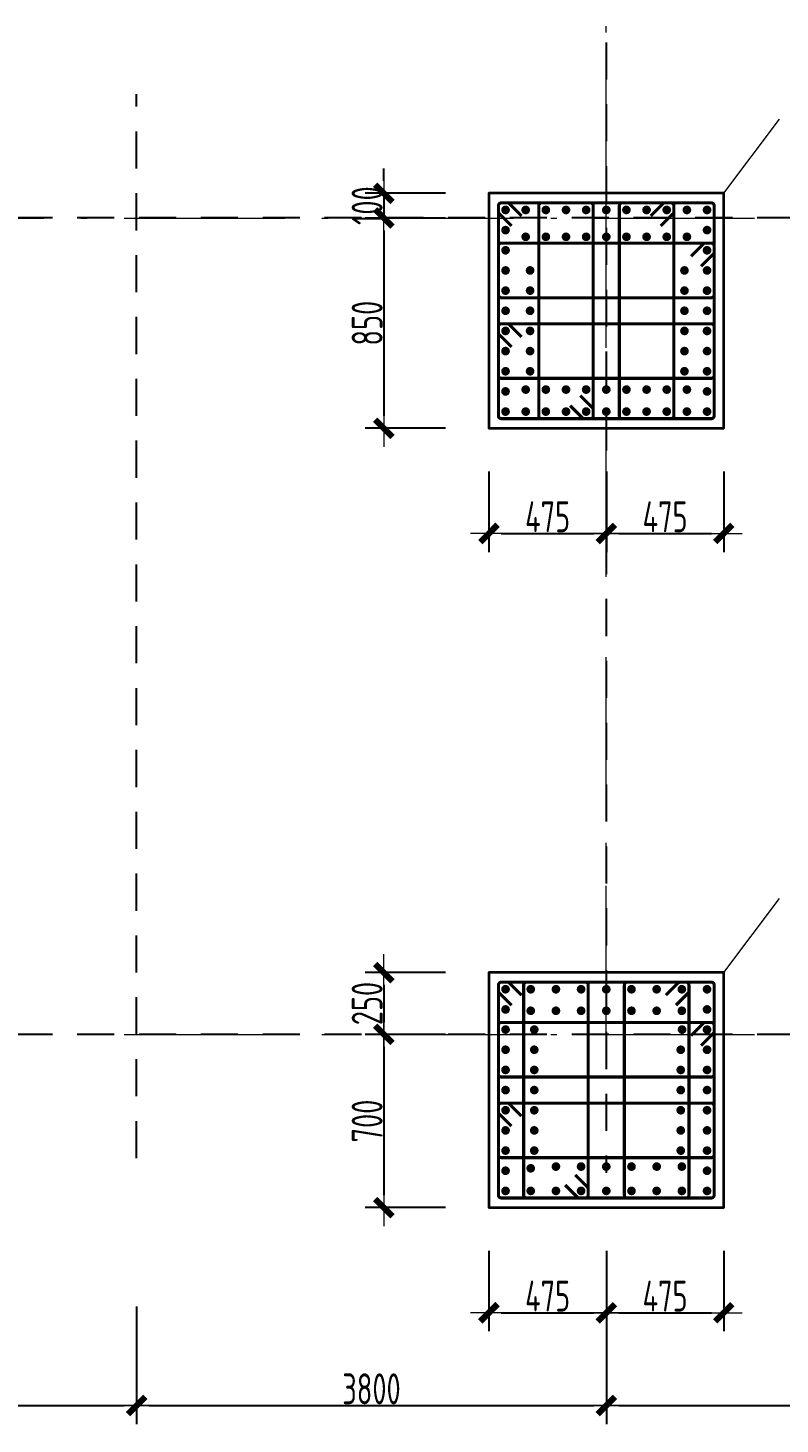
# Model space of a CAD drawing. Header units: millimetres. Extents: x 539196 to 807275, y 431843 to 1156631.
# Drawn here: x 637789 to 643874, y 953609 to 964896 of the extents above; entities that cross this region are included whole.
import ezdxf

# ---------------------------------------------------------------- set-up
doc = ezdxf.new("R2010")
doc.units = ezdxf.units.MM
doc.header["$MEASUREMENT"] = 0
for name, pattern in [('DOTE', [2.42, 2, -0.2, 0.02, -0.2]), ('点划线', [1850, 1200, -300, 50, -300]), ('虚线', [500, 300, -200])]:
    doc.linetypes.add(name, pattern=pattern)
doc.layers.add('DOTE', color=1, linetype='DOTE')
for name, color, linetype, lineweight in [('柱尺寸标注', 3, 'Continuous', 18), ('柱标注引线', 2, 'Continuous', 18), ('柱箍筋', 1, 'Continuous', 25), ('柱纵筋', 1, 'Continuous', 70), ('砼柱', 2, 'Continuous', 35), ('网格', 9, '点划线', 18), ('轴线标注', 3, 'Continuous', 18)]:
    doc.layers.add(name, color=color, linetype=linetype, lineweight=lineweight)
doc.styles.add('样式 1_yjk_yjk_yjk_yjk_yjk', font='yjkeng.shx', dxfattribs={"width": 0.7, "bigfont": 'yjkchn.shx'})
doc.dimstyles.new('盈建科结构_yjk_yjk_yjk_yjk_yjk', dxfattribs={"dimscale": 100, "dimtxt": 2.5, "dimasz": 1, "dimexe": 1.5, "dimexo": 0.625, "dimgap": 0.1, "dimtad": 1, "dimdec": 0, "dimrnd": 1, "dimzin": 0, "dimdsep": 46, "dimtxsty": '样式 1_yjk_yjk_yjk_yjk_yjk', "dimblk": '_yjkbk', "dimblk1": 'ARCHTICK', "dimblk2": 'ARCHTICK', "dimcen": 0.09, "dimadec": 0, "dimazin": 0, "dimtfac": 1, "dimtdec": 4, "dimtix": 1, "dimtmove": 2, "dimatfit": 3, "dimfxl": 0, "dimtolj": 1, "dimtzin": 0, "dimarcsym": 0})

# ---------------------------------------------------------------- blocks, each defined once
blk = doc.blocks.new('_yjkbk')
blk.add_line((-1, 0), (1.5, 0))
blk.add_lwpolyline([(-0.7, -0.7, 0.5, 0.5, 0), (0.7, 0.7, 0.5, 0.5, 0)], format="xyseb")
blk = doc.blocks.new('*D1756')
at = {"layer": 'Defpoints', "color": 0}
for p in [(641518, 961659), (642468, 961659), (642468, 960809)]:
    blk.add_point(p, dxfattribs=at)
at = {"layer": '柱尺寸标注', "color": 0, "lineweight": -2}
for p, q in [((641518, 961309), (641518, 960659)), ((642468, 961309), (642468, 960659)), ((641618, 960809), (642368, 960809))]:
    blk.add_line(p, q, dxfattribs=at)
at = {"layer": '柱尺寸标注', "color": 0, "lineweight": -2, "xscale": 100, "yscale": 100, "zscale": 100, "rotation": 180}
blk.add_blockref('_yjkbk', (641518, 960809), dxfattribs=at)
at = {"layer": '柱尺寸标注', "color": 0, "lineweight": -2, "xscale": 100, "yscale": 100, "zscale": 100}
blk.add_blockref('_yjkbk', (642468, 960809), dxfattribs=at)
at = {"layer": '柱尺寸标注', "color": 0, "insert": (641993, 960944), "char_height": 250, "attachment_point": 5, "style": '样式 1_yjk_yjk_yjk_yjk_yjk'}
blk.add_mtext('\\A1;475', dxfattribs=at)
blk = doc.blocks.new('_ARCHTICK')
at = {"color": 0, "linetype": 'ByBlock', "const_width": 0.15}
blk.add_lwpolyline([(-0.5, -0.5), (0.5, 0.5)], dxfattribs=at)
blk = doc.blocks.new('*D1757')
at = {"layer": 'Defpoints', "color": 0}
for p in [(642468, 961659), (643418, 961659), (643418, 960809)]:
    blk.add_point(p, dxfattribs=at)
at = {"layer": '柱尺寸标注', "color": 0, "lineweight": -2}
for p, q in [((642468, 961309), (642468, 960659)), ((643418, 961309), (643418, 960659)), ((642568, 960809), (643318, 960809))]:
    blk.add_line(p, q, dxfattribs=at)
at = {"layer": '柱尺寸标注', "color": 0, "lineweight": -2, "xscale": 100, "yscale": 100, "zscale": 100, "rotation": 180}
blk.add_blockref('_yjkbk', (642468, 960809), dxfattribs=at)
at = {"layer": '柱尺寸标注', "color": 0, "lineweight": -2, "xscale": 100, "yscale": 100, "zscale": 100}
blk.add_blockref('_yjkbk', (643418, 960809), dxfattribs=at)
at = {"layer": '柱尺寸标注', "color": 0, "insert": (642943, 960944), "char_height": 250, "attachment_point": 5, "style": '样式 1_yjk_yjk_yjk_yjk_yjk'}
blk.add_mtext('\\A1;475', dxfattribs=at)
blk = doc.blocks.new('*D1758')
at = {"layer": 'Defpoints', "color": 0}
for p in [(641518, 963559), (640668, 963359), (641518, 963359)]:
    blk.add_point(p, dxfattribs=at)
at = {"layer": '柱尺寸标注', "color": 0, "lineweight": -2}
for p, q in [((640668, 963659), (640668, 963759)), ((641168, 963559), (640518, 963559)), ((640668, 963559), (640668, 963359)), ((641168, 963359), (640518, 963359)), ((640668, 963259), (640668, 963159))]:
    blk.add_line(p, q, dxfattribs=at)
at = {"layer": '柱尺寸标注', "color": 0, "lineweight": -2, "xscale": 100, "yscale": 100, "zscale": 100}
for p, rotation in [((640668, 963559), 270), ((640668, 963359), 90)]:
    blk.add_blockref('_yjkbk', p, dxfattribs=dict(at, rotation=rotation))
at = {"layer": '柱尺寸标注', "color": 0, "insert": (640533, 963459), "char_height": 250, "attachment_point": 5, "rotation": 90, "style": '样式 1_yjk_yjk_yjk_yjk_yjk'}
blk.add_mtext('\\A1;100', dxfattribs=at)
blk = doc.blocks.new('*D1759')
at = {"layer": 'Defpoints', "color": 0}
for p in [(641518, 963359), (640668, 961659), (641518, 961659)]:
    blk.add_point(p, dxfattribs=at)
at = {"layer": '柱尺寸标注', "color": 0, "lineweight": -2}
for p, q in [((641168, 963359), (640518, 963359)), ((640668, 963259), (640668, 961759)), ((641168, 961659), (640518, 961659))]:
    blk.add_line(p, q, dxfattribs=at)
at = {"layer": '柱尺寸标注', "color": 0, "lineweight": -2, "xscale": 100, "yscale": 100, "zscale": 100}
for p, rotation in [((640668, 963359), 90), ((640668, 961659), 270)]:
    blk.add_blockref('_yjkbk', p, dxfattribs=dict(at, rotation=rotation))
at = {"layer": '柱尺寸标注', "color": 0, "insert": (640533, 962509), "char_height": 250, "attachment_point": 5, "rotation": 90, "style": '样式 1_yjk_yjk_yjk_yjk_yjk'}
blk.add_mtext('\\A1;850', dxfattribs=at)
blk = doc.blocks.new('*D1760')
at = {"layer": 'Defpoints', "color": 0}
for p in [(641518, 955359), (642468, 955359), (642468, 954509)]:
    blk.add_point(p, dxfattribs=at)
at = {"layer": '柱尺寸标注', "color": 0, "lineweight": -2}
for p, q in [((641518, 955009), (641518, 954359)), ((642468, 955009), (642468, 954359)), ((641618, 954509), (642368, 954509))]:
    blk.add_line(p, q, dxfattribs=at)
at = {"layer": '柱尺寸标注', "color": 0, "lineweight": -2, "xscale": 100, "yscale": 100, "zscale": 100, "rotation": 180}
blk.add_blockref('_yjkbk', (641518, 954509), dxfattribs=at)
at = {"layer": '柱尺寸标注', "color": 0, "lineweight": -2, "xscale": 100, "yscale": 100, "zscale": 100}
blk.add_blockref('_yjkbk', (642468, 954509), dxfattribs=at)
at = {"layer": '柱尺寸标注', "color": 0, "insert": (641993, 954644), "char_height": 250, "attachment_point": 5, "style": '样式 1_yjk_yjk_yjk_yjk_yjk'}
blk.add_mtext('\\A1;475', dxfattribs=at)
blk = doc.blocks.new('*D1761')
at = {"layer": 'Defpoints', "color": 0}
for p in [(642468, 955359), (643418, 955359), (643418, 954509)]:
    blk.add_point(p, dxfattribs=at)
at = {"layer": '柱尺寸标注', "color": 0, "lineweight": -2}
for p, q in [((642468, 955009), (642468, 954359)), ((643418, 955009), (643418, 954359)), ((642568, 954509), (643318, 954509))]:
    blk.add_line(p, q, dxfattribs=at)
at = {"layer": '柱尺寸标注', "color": 0, "lineweight": -2, "xscale": 100, "yscale": 100, "zscale": 100, "rotation": 180}
blk.add_blockref('_yjkbk', (642468, 954509), dxfattribs=at)
at = {"layer": '柱尺寸标注', "color": 0, "lineweight": -2, "xscale": 100, "yscale": 100, "zscale": 100}
blk.add_blockref('_yjkbk', (643418, 954509), dxfattribs=at)
at = {"layer": '柱尺寸标注', "color": 0, "insert": (642943, 954644), "char_height": 250, "attachment_point": 5, "style": '样式 1_yjk_yjk_yjk_yjk_yjk'}
blk.add_mtext('\\A1;475', dxfattribs=at)
blk = doc.blocks.new('*D1762')
at = {"layer": 'Defpoints', "color": 0}
for p in [(641518, 957259), (640668, 956759), (641518, 956759)]:
    blk.add_point(p, dxfattribs=at)
at = {"layer": '柱尺寸标注', "color": 0, "lineweight": -2}
for p, q in [((641168, 957259), (640518, 957259)), ((640668, 957159), (640668, 956859)), ((641168, 956759), (640518, 956759))]:
    blk.add_line(p, q, dxfattribs=at)
at = {"layer": '柱尺寸标注', "color": 0, "lineweight": -2, "xscale": 100, "yscale": 100, "zscale": 100}
for p, rotation in [((640668, 957259), 90), ((640668, 956759), 270)]:
    blk.add_blockref('_yjkbk', p, dxfattribs=dict(at, rotation=rotation))
at = {"layer": '柱尺寸标注', "color": 0, "insert": (640533, 957009), "char_height": 250, "attachment_point": 5, "rotation": 90, "style": '样式 1_yjk_yjk_yjk_yjk_yjk'}
blk.add_mtext('\\A1;250', dxfattribs=at)
blk = doc.blocks.new('*D1763')
at = {"layer": 'Defpoints', "color": 0}
for p in [(641518, 956759), (640668, 955359), (641518, 955359)]:
    blk.add_point(p, dxfattribs=at)
at = {"layer": '柱尺寸标注', "color": 0, "lineweight": -2}
for p, q in [((641168, 956759), (640518, 956759)), ((640668, 956659), (640668, 955459)), ((641168, 955359), (640518, 955359))]:
    blk.add_line(p, q, dxfattribs=at)
at = {"layer": '柱尺寸标注', "color": 0, "lineweight": -2, "xscale": 100, "yscale": 100, "zscale": 100}
for p, rotation in [((640668, 956759), 90), ((640668, 955359), 270)]:
    blk.add_blockref('_yjkbk', p, dxfattribs=dict(at, rotation=rotation))
at = {"layer": '柱尺寸标注', "color": 0, "insert": (640533, 956059), "char_height": 250, "attachment_point": 5, "rotation": 90, "style": '样式 1_yjk_yjk_yjk_yjk_yjk'}
blk.add_mtext('\\A1;700', dxfattribs=at)
blk = doc.blocks.new('*D37')
at = {"layer": 'Defpoints', "color": 0}
for p in [(634868, 956759), (638668, 956759), (638668, 953759)]:
    blk.add_point(p, dxfattribs=at)
at = {"layer": '轴线标注', "color": 0, "lineweight": -2}
for p, q in [((634868, 954559), (634868, 953609)), ((638668, 954559), (638668, 953609)), ((634968, 953759), (638568, 953759))]:
    blk.add_line(p, q, dxfattribs=at)
at = {"layer": '轴线标注', "color": 0, "lineweight": -2, "xscale": 100, "yscale": 100, "zscale": 100, "rotation": 180}
blk.add_blockref('_yjkbk', (634868, 953759), dxfattribs=at)
at = {"layer": '轴线标注', "color": 0, "lineweight": -2, "xscale": 100, "yscale": 100, "zscale": 100}
blk.add_blockref('_yjkbk', (638668, 953759), dxfattribs=at)
at = {"layer": '轴线标注', "color": 0, "insert": (636768, 953894), "char_height": 250, "attachment_point": 5, "style": '样式 1_yjk_yjk_yjk_yjk_yjk'}
blk.add_mtext('\\A1;3800', dxfattribs=at)
blk = doc.blocks.new('*D39')
at = {"layer": 'Defpoints', "color": 0}
for p in [(638668, 956759), (642468, 956759), (642468, 953759)]:
    blk.add_point(p, dxfattribs=at)
at = {"layer": '轴线标注', "color": 0, "lineweight": -2}
for p, q in [((638668, 954559), (638668, 953609)), ((642468, 954559), (642468, 953609)), ((638768, 953759), (642368, 953759))]:
    blk.add_line(p, q, dxfattribs=at)
at = {"layer": '轴线标注', "color": 0, "lineweight": -2, "xscale": 100, "yscale": 100, "zscale": 100, "rotation": 180}
blk.add_blockref('_yjkbk', (638668, 953759), dxfattribs=at)
at = {"layer": '轴线标注', "color": 0, "lineweight": -2, "xscale": 100, "yscale": 100, "zscale": 100}
blk.add_blockref('_yjkbk', (642468, 953759), dxfattribs=at)
at = {"layer": '轴线标注', "color": 0, "insert": (640568, 953894), "char_height": 250, "attachment_point": 5, "style": '样式 1_yjk_yjk_yjk_yjk_yjk'}
blk.add_mtext('\\A1;3800', dxfattribs=at)
blk = doc.blocks.new('*D41')
at = {"layer": 'Defpoints', "color": 0}
for p in [(642468, 956759), (646268, 956759), (646268, 953759)]:
    blk.add_point(p, dxfattribs=at)
at = {"layer": '轴线标注', "color": 0, "lineweight": -2}
for p, q in [((642468, 954559), (642468, 953609)), ((646268, 954559), (646268, 953609)), ((642568, 953759), (646168, 953759))]:
    blk.add_line(p, q, dxfattribs=at)
at = {"layer": '轴线标注', "color": 0, "lineweight": -2, "xscale": 100, "yscale": 100, "zscale": 100, "rotation": 180}
blk.add_blockref('_yjkbk', (642468, 953759), dxfattribs=at)
at = {"layer": '轴线标注', "color": 0, "lineweight": -2, "xscale": 100, "yscale": 100, "zscale": 100}
blk.add_blockref('_yjkbk', (646268, 953759), dxfattribs=at)
at = {"layer": '轴线标注', "color": 0, "insert": (644368, 953894), "char_height": 250, "attachment_point": 5, "style": '样式 1_yjk_yjk_yjk_yjk_yjk'}
blk.add_mtext('\\A1;3800', dxfattribs=at)
blk = doc.blocks.new('jzzw')
at = {"layer": 'DOTE', "color": 1, "linetype": '虚线'}
for p, q in [((943986, 890469), (943986, 834829)), ((940186, 834949), (940186, 843549)), ((952506, 842549), (911886, 842549)), ((952506, 842549), (911886, 842549)), ((952506, 835949), (912186, 835949)), ((952506, 835949), (912186, 835949)), ((952506, 835949), (912186, 835949)), ((952506, 835949), (912186, 835949))]:
    blk.add_line(p, q, dxfattribs=at)

msp = doc.modelspace()

# ---------------------------------------------------------------- linework, layer by layer
at = {"layer": '柱标注引线'}
for p, q in [((643417.6, 963559.2), (643867.6, 964159.2)), ((643417.6, 957259.2), (643867.6, 957859.2))]:
    msp.add_line(p, q, dxfattribs=at)
at = {"layer": '柱箍筋', "const_width": 25}
for points in [[(641781.6, 963376.5), (641683.4, 963474.8, 0.1989124), (641666.6, 963481.7), (641618.8, 963481.7, 0.4142136), (641595.1, 963458), (641595.1, 961760.5, 0.4142136), (641618.8, 961736.7), (643316.3, 961736.7, 0.4142136), (643340.1, 961760.5), (643340.1, 963458, 0.4142136), (643316.3, 963481.7), (641618.8, 963481.7, 0.4142136), (641595.1, 963458), (641595.1, 963410.2, 0.1989124), (641602, 963393.5), (641700.3, 963295.2)], [(642175.5, 961842), (642273.8, 961743.7, 0.1989124), (642290.6, 961736.7), (642338.3, 961736.7, 0.4142136), (642362.1, 961760.5), (642362.1, 963458, 0.4142136), (642338.3, 963481.7), (641944.8, 963481.7, 0.4142136), (641921.1, 963458), (641921.1, 961760.5, 0.4142136), (641944.8, 961736.7), (642338.3, 961736.7, 0.4142136), (642362.1, 961760.5), (642362.1, 961808.2, 0.1989124), (642355.1, 961825), (642256.9, 961923.3)], [(642827.5, 963376.5), (642925.8, 963474.8, -0.1989124), (642942.6, 963481.7), (642990.3, 963481.7, -0.4142136), (643014.1, 963458), (643014.1, 961760.5, -0.4142136), (642990.3, 961736.7), (642596.8, 961736.7, -0.4142136), (642573.1, 961760.5), (642573.1, 963458, -0.4142136), (642596.8, 963481.7), (642990.3, 963481.7, -0.4142136), (643014.1, 963458), (643014.1, 963410.2, -0.1989124), (643007.1, 963393.5), (642908.9, 963295.2)], [(643234.9, 962969.2), (643333.1, 963067.5, 0.1989124), (643340.1, 963084.2), (643340.1, 963132, 0.4142136), (643316.3, 963155.7), (641618.8, 963155.7, 0.4142136), (641595.1, 963132), (641595.1, 962738.5, 0.4142136), (641618.8, 962714.7), (643316.3, 962714.7, 0.4142136), (643340.1, 962738.5), (643340.1, 963132, 0.4142136), (643316.3, 963155.7), (643268.6, 963155.7, 0.1989124), (643251.8, 963148.8), (643153.5, 963050.5)], [(641700.3, 962317.2), (641602, 962415.5, -0.1989124), (641595.1, 962432.2), (641595.1, 962480, -0.4142136), (641618.8, 962503.7), (643316.3, 962503.7, -0.4142136), (643340.1, 962480), (643340.1, 962086.5, -0.4142136), (643316.3, 962062.7), (641618.8, 962062.7, -0.4142136), (641595.1, 962086.5), (641595.1, 962480, -0.4142136), (641618.8, 962503.7), (641666.6, 962503.7, -0.1989124), (641683.4, 962496.8), (641781.6, 962398.5)], [(641781.6, 957076.5), (641683.4, 957174.8, 0.1989124), (641666.6, 957181.7), (641618.8, 957181.7, 0.4142136), (641595.1, 957158), (641595.1, 955460.5, 0.4142136), (641618.8, 955436.7), (643316.3, 955436.7, 0.4142136), (643340.1, 955460.5), (643340.1, 957158, 0.4142136), (643316.3, 957181.7), (641618.8, 957181.7, 0.4142136), (641595.1, 957158), (641595.1, 957110.2, 0.1989124), (641602, 957093.5), (641700.3, 956995.2)], [(642134.8, 955542), (642233.1, 955443.7, 0.1989124), (642249.9, 955436.7), (642297.6, 955436.7, 0.4142136), (642321.3, 955460.5), (642321.3, 957158, 0.4142136), (642297.6, 957181.7), (641822.6, 957181.7, 0.4142136), (641798.8, 957158), (641798.8, 955460.5, 0.4142136), (641822.6, 955436.7), (642297.6, 955436.7, 0.4142136), (642321.3, 955460.5), (642321.3, 955508.2, 0.1989124), (642314.4, 955525), (642216.1, 955623.3)], [(642949.8, 957076.5), (643048.1, 957174.8, -0.1989124), (643064.9, 957181.7), (643112.6, 957181.7, -0.4142136), (643136.3, 957158), (643136.3, 955460.5, -0.4142136), (643112.6, 955436.7), (642637.6, 955436.7, -0.4142136), (642613.8, 955460.5), (642613.8, 957158, -0.4142136), (642637.6, 957181.7), (643112.6, 957181.7, -0.4142136), (643136.3, 957158), (643136.3, 957110.2, -0.1989124), (643129.4, 957093.5), (643031.1, 956995.2)], [(643234.9, 956669.2), (643333.1, 956767.5, 0.1989124), (643340.1, 956784.2), (643340.1, 956832, 0.4142136), (643316.3, 956855.7), (641618.8, 956855.7, 0.4142136), (641595.1, 956832), (641595.1, 956438.5, 0.4142136), (641618.8, 956414.7), (643316.3, 956414.7, 0.4142136), (643340.1, 956438.5), (643340.1, 956832, 0.4142136), (643316.3, 956855.7), (643268.6, 956855.7, 0.1989124), (643251.8, 956848.8), (643153.5, 956750.5)], [(641700.3, 956017.2), (641602, 956115.5, -0.1989124), (641595.1, 956132.2), (641595.1, 956180, -0.4142136), (641618.8, 956203.7), (643316.3, 956203.7, -0.4142136), (643340.1, 956180), (643340.1, 955786.5, -0.4142136), (643316.3, 955762.7), (641618.8, 955762.7, -0.4142136), (641595.1, 955786.5), (641595.1, 956180, -0.4142136), (641618.8, 956203.7), (641666.6, 956203.7, -0.1989124), (641683.4, 956196.8), (641781.6, 956098.5)]]:
    msp.add_lwpolyline(points, format="xyb", dxfattribs=at)
at = {"layer": '柱纵筋', "const_width": 35}
for points in [[(641670.1, 963424.2, 1), (641635.1, 963424.2, 1)], [(641833.1, 963424.2, 1), (641798.1, 963424.2, 1)], [(641996.1, 963424.2, 1), (641961.1, 963424.2, 1)], [(642159.1, 963424.2, 1), (642124.1, 963424.2, 1)], [(642322.1, 963424.2, 1), (642287.1, 963424.2, 1)], [(642485.1, 963424.2, 1), (642450.1, 963424.2, 1)], [(642648.1, 963424.2, 1), (642613.1, 963424.2, 1)], [(642811.1, 963424.2, 1), (642776.1, 963424.2, 1)], [(642974.1, 963424.2, 1), (642939.1, 963424.2, 1)], [(643137.1, 963424.2, 1), (643102.1, 963424.2, 1)], [(643300.1, 963424.2, 1), (643265.1, 963424.2, 1)], [(641670.1, 963261.2, 1), (641635.1, 963261.2, 1)], [(641833.1, 963207.1, 1), (641798.1, 963207.1, 1)], [(641996.1, 963207.1, 1), (641961.1, 963207.1, 1)], [(642159.1, 963207.1, 1), (642124.1, 963207.1, 1)], [(642322.1, 963207.1, 1), (642287.1, 963207.1, 1)], [(642485.1, 963207.1, 1), (642450.1, 963207.1, 1)], [(642648.1, 963207.1, 1), (642613.1, 963207.1, 1)], [(642811.1, 963207.1, 1), (642776.1, 963207.1, 1)], [(642974.1, 963207.1, 1), (642939.1, 963207.1, 1)], [(643137.1, 963207.1, 1), (643102.1, 963207.1, 1)], [(643300.1, 963261.2, 1), (643265.1, 963261.2, 1)], [(641670.1, 963098.2, 1), (641635.1, 963098.2, 1)], [(643300.1, 963098.2, 1), (643265.1, 963098.2, 1)], [(641670.1, 962935.2, 1), (641635.1, 962935.2, 1)], [(641868.6, 962935.2, 1), (641833.6, 962935.2, 1)], [(643117.4, 962935.2, 1), (643082.4, 962935.2, 1)], [(643300.1, 962935.2, 1), (643265.1, 962935.2, 1)], [(641670.1, 962772.2, 1), (641635.1, 962772.2, 1)], [(641868.6, 962772.2, 1), (641833.6, 962772.2, 1)], [(643117.4, 962772.2, 1), (643082.4, 962772.2, 1)], [(643300.1, 962772.2, 1), (643265.1, 962772.2, 1)], [(641670.1, 962609.2, 1), (641635.1, 962609.2, 1)], [(641868.6, 962609.2, 1), (641833.6, 962609.2, 1)], [(643117.4, 962609.2, 1), (643082.4, 962609.2, 1)], [(643300.1, 962609.2, 1), (643265.1, 962609.2, 1)], [(641670.1, 962446.2, 1), (641635.1, 962446.2, 1)], [(641868.6, 962446.2, 1), (641833.6, 962446.2, 1)], [(643117.4, 962446.2, 1), (643082.4, 962446.2, 1)], [(643300.1, 962446.2, 1), (643265.1, 962446.2, 1)], [(641670.1, 962283.2, 1), (641635.1, 962283.2, 1)], [(641868.6, 962283.2, 1), (641833.6, 962283.2, 1)], [(643117.4, 962283.2, 1), (643082.4, 962283.2, 1)], [(643300.1, 962283.2, 1), (643265.1, 962283.2, 1)], [(641670.1, 962120.2, 1), (641635.1, 962120.2, 1)], [(641868.6, 962120.2, 1), (641833.6, 962120.2, 1)], [(643117.4, 962120.2, 1), (643082.4, 962120.2, 1)], [(643300.1, 962120.2, 1), (643265.1, 962120.2, 1)], [(641670.1, 961957.2, 1), (641635.1, 961957.2, 1)], [(641833.1, 961972.2, 1), (641798.1, 961972.2, 1)], [(641996.1, 961972.2, 1), (641961.1, 961972.2, 1)], [(642159.1, 961972.2, 1), (642124.1, 961972.2, 1)], [(642322.1, 961972.2, 1), (642287.1, 961972.2, 1)], [(642485.1, 961972.2, 1), (642450.1, 961972.2, 1)], [(642648.1, 961972.2, 1), (642613.1, 961972.2, 1)], [(642811.1, 961972.2, 1), (642776.1, 961972.2, 1)], [(642974.1, 961972.2, 1), (642939.1, 961972.2, 1)], [(643137.1, 961972.2, 1), (643102.1, 961972.2, 1)], [(643300.1, 961957.2, 1), (643265.1, 961957.2, 1)], [(641670.1, 961794.2, 1), (641635.1, 961794.2, 1)], [(641833.1, 961794.2, 1), (641798.1, 961794.2, 1)], [(641996.1, 961794.2, 1), (641961.1, 961794.2, 1)], [(642159.1, 961794.2, 1), (642124.1, 961794.2, 1)], [(642322.1, 961794.2, 1), (642287.1, 961794.2, 1)], [(642485.1, 961794.2, 1), (642450.1, 961794.2, 1)], [(642648.1, 961794.2, 1), (642613.1, 961794.2, 1)], [(642811.1, 961794.2, 1), (642776.1, 961794.2, 1)], [(642974.1, 961794.2, 1), (642939.1, 961794.2, 1)], [(643137.1, 961794.2, 1), (643102.1, 961794.2, 1)], [(643300.1, 961794.2, 1), (643265.1, 961794.2, 1)], [(641670.1, 957124.2, 1), (641635.1, 957124.2, 1)], [(641873.8, 957124.2, 1), (641838.8, 957124.2, 1)], [(642077.6, 957124.2, 1), (642042.6, 957124.2, 1)], [(642281.3, 957124.2, 1), (642246.3, 957124.2, 1)], [(642485.1, 957124.2, 1), (642450.1, 957124.2, 1)], [(642688.8, 957124.2, 1), (642653.8, 957124.2, 1)], [(642892.6, 957124.2, 1), (642857.6, 957124.2, 1)], [(643096.3, 957124.2, 1), (643061.3, 957124.2, 1)], [(643300.1, 957124.2, 1), (643265.1, 957124.2, 1)], [(641670.1, 956961.2, 1), (641635.1, 956961.2, 1)], [(643300.1, 956961.2, 1), (643265.1, 956961.2, 1)], [(641873.8, 956950.3, 1), (641838.8, 956950.3, 1)], [(642077.6, 956950.3, 1), (642042.6, 956950.3, 1)], [(642281.3, 956950.3, 1), (642246.3, 956950.3, 1)], [(642485.1, 956950.3, 1), (642450.1, 956950.3, 1)], [(642688.8, 956950.3, 1), (642653.8, 956950.3, 1)], [(642892.6, 956950.3, 1), (642857.6, 956950.3, 1)], [(643096.3, 956950.3, 1), (643061.3, 956950.3, 1)], [(641670.1, 956798.2, 1), (641635.1, 956798.2, 1)], [(641902.3, 956798.2, 1), (641867.3, 956798.2, 1)], [(643097.9, 956798.2, 1), (643062.9, 956798.2, 1)], [(643300.1, 956798.2, 1), (643265.1, 956798.2, 1)], [(641670.1, 956635.2, 1), (641635.1, 956635.2, 1)], [(641902.3, 956635.2, 1), (641867.3, 956635.2, 1)], [(643087.4, 956635.2, 1), (643052.4, 956635.2, 1)], [(643300.1, 956635.2, 1), (643265.1, 956635.2, 1)], [(641670.1, 956472.2, 1), (641635.1, 956472.2, 1)], [(641902.3, 956472.2, 1), (641867.3, 956472.2, 1)], [(643087.4, 956472.2, 1), (643052.4, 956472.2, 1)], [(643300.1, 956472.2, 1), (643265.1, 956472.2, 1)], [(641670.1, 956309.2, 1), (641635.1, 956309.2, 1)], [(641902.3, 956309.2, 1), (641867.3, 956309.2, 1)], [(643087.4, 956309.2, 1), (643052.4, 956309.2, 1)], [(643300.1, 956309.2, 1), (643265.1, 956309.2, 1)], [(641670.1, 956146.2, 1), (641635.1, 956146.2, 1)], [(641902.3, 956146.2, 1), (641867.3, 956146.2, 1)], [(643087.4, 956146.2, 1), (643052.4, 956146.2, 1)], [(643300.1, 956146.2, 1), (643265.1, 956146.2, 1)], [(641670.1, 955983.2, 1), (641635.1, 955983.2, 1)], [(641902.3, 955983.2, 1), (641867.3, 955983.2, 1)], [(643087.4, 955983.2, 1), (643052.4, 955983.2, 1)], [(643300.1, 955983.2, 1), (643265.1, 955983.2, 1)], [(641670.1, 955820.2, 1), (641635.1, 955820.2, 1)], [(641902.3, 955820.2, 1), (641867.3, 955820.2, 1)], [(643087.4, 955820.2, 1), (643052.4, 955820.2, 1)], [(643300.1, 955820.2, 1), (643265.1, 955820.2, 1)], [(641670.1, 955657.2, 1), (641635.1, 955657.2, 1)], [(641873.8, 955676.8, 1), (641838.8, 955676.8, 1)], [(642077.6, 955690.8, 1), (642042.6, 955690.8, 1)], [(642281.3, 955690.8, 1), (642246.3, 955690.8, 1)], [(642485.1, 955690.8, 1), (642450.1, 955690.8, 1)], [(642688.8, 955690.8, 1), (642653.8, 955690.8, 1)], [(642892.6, 955690.8, 1), (642857.6, 955690.8, 1)], [(643096.3, 955690.8, 1), (643061.3, 955690.8, 1)], [(643300.1, 955657.2, 1), (643265.1, 955657.2, 1)], [(641670.1, 955494.2, 1), (641635.1, 955494.2, 1)], [(641873.8, 955494.2, 1), (641838.8, 955494.2, 1)], [(642077.6, 955494.2, 1), (642042.6, 955494.2, 1)], [(642281.3, 955494.2, 1), (642246.3, 955494.2, 1)], [(642485.1, 955494.2, 1), (642450.1, 955494.2, 1)], [(642688.8, 955494.2, 1), (642653.8, 955494.2, 1)], [(642892.6, 955494.2, 1), (642857.6, 955494.2, 1)], [(643096.3, 955494.2, 1), (643061.3, 955494.2, 1)], [(643300.1, 955494.2, 1), (643265.1, 955494.2, 1)]]:
    msp.add_lwpolyline(points, format="xyb", close=True, dxfattribs=at)
at = {"layer": '砼柱'}
for points in [[(643417.6, 963559.2), (641517.6, 963559.2), (641517.6, 961659.2), (643417.6, 961659.2)], [(643417.6, 957259.2), (641517.6, 957259.2), (641517.6, 955359.2), (643417.6, 955359.2)]]:
    msp.add_lwpolyline(points, close=True, dxfattribs=at)
at = {"layer": '网格'}
for p, q in [((642467.6, 963359.2), (642467.6, 966359.2)), ((634867.6, 963359.2), (638667.6, 963359.2)), ((638667.6, 963359.2), (642467.6, 963359.2)), ((642467.6, 956759.2), (642467.6, 963359.2)), ((642467.6, 963359.2), (646267.6, 963359.2)), ((634867.6, 956759.2), (638667.6, 956759.2)), ((638667.6, 956759.2), (642467.6, 956759.2)), ((642467.6, 956759.2), (646267.6, 956759.2))]:
    msp.add_line(p, q, dxfattribs=at)

# ---------------------------------------------------------------- block references
msp.add_blockref('jzzw', (-301518.2, 120810.3))

# ---------------------------------------------------------------- dimensions: what is measured, and where the dimension line sits
at = {"layer": '柱尺寸标注'}
for p1, p2, picture, middle in [((641517.6, 963559.2), (641517.6, 963359.2), '*D1758', (640532.6, 963459.2)), ((641517.6, 963359.2), (641517.6, 961659.2), '*D1759', (640532.6, 962509.2)), ((641517.6, 961659.2), (642467.6, 961659.2), '*D1756', (641992.6, 960944.2)), ((642467.6, 961659.2), (643417.6, 961659.2), '*D1757', (642942.6, 960944.2)), ((641517.6, 957259.2), (641517.6, 956759.2), '*D1762', (640532.6, 957009.2)), ((641517.6, 956759.2), (641517.6, 955359.2), '*D1763', (640532.6, 956059.2)), ((641517.6, 955359.2), (642467.6, 955359.2), '*D1760', (641992.6, 954644.2)), ((642467.6, 955359.2), (643417.6, 955359.2), '*D1761', (642942.6, 954644.2))]:
    dim = msp.add_aligned_dim(p1=p1, p2=p2, distance=-850, dimstyle='盈建科结构_yjk_yjk_yjk_yjk_yjk', override={"dimscale": 100, "dimtxt": 2.5, "dimasz": 1, "dimexe": 1.5, "dimexo": 3.5, "dimgap": 0.1, "dimtad": 1, "dimlfac": 0.5, "dimrnd": 5, "dimdle": 0, "dimfxlon": 0}, dxfattribs=at)
    dim.commit()
    dim.dimension.update_dxf_attribs({"geometry": picture, "text_midpoint": middle})
at = {"layer": '轴线标注'}
for p1, p2, picture, middle in [((634867.6, 956759.2), (638667.6, 956759.2), '*D37', (636767.6, 953894.2)), ((638667.6, 956759.2), (642467.6, 956759.2), '*D39', (640567.6, 953894.2)), ((642467.6, 956759.2), (646267.6, 956759.2), '*D41', (644367.6, 953894.2))]:
    dim = msp.add_aligned_dim(p1=p1, p2=p2, distance=-3000, dimstyle='盈建科结构_yjk_yjk_yjk_yjk_yjk', override={"dimscale": 100, "dimtxt": 2.5, "dimasz": 1, "dimexe": 1.5, "dimexo": 22, "dimgap": 0.1, "dimtad": 1, "dimlfac": 1, "dimrnd": 5, "dimdle": 0, "dimfxlon": 0}, dxfattribs=at)
    dim.commit()
    dim.dimension.update_dxf_attribs({"geometry": picture, "text_midpoint": middle})

doc.saveas('drawing.dxf')
